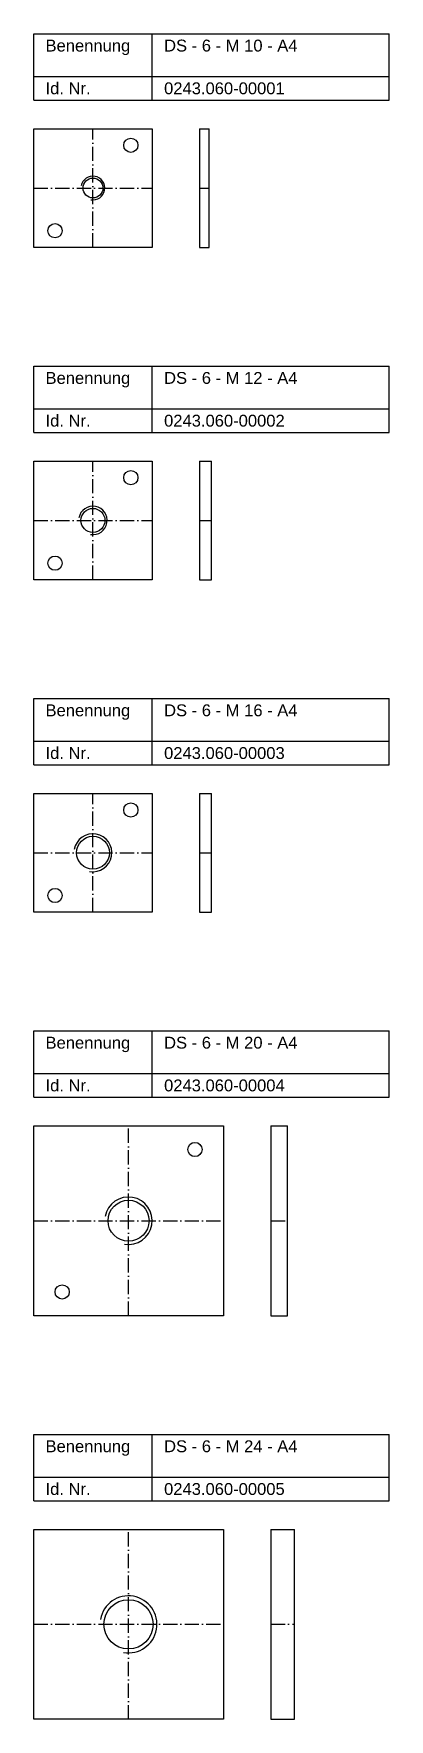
# Model space of a CAD drawing. Header units: millimetres. Extents: x 77 to 227, y 2226 to 2936.
import ezdxf

# ---------------------------------------------------------------- set-up
doc = ezdxf.new("R2010")
doc.units = ezdxf.units.MM
doc.header["$LTSCALE"] = 0.5
doc.linetypes.add('achse', pattern=[18, 12, -3, 0, -3])
doc.layers.add('HALFEN', color=2, linetype='CONTINUOUS')
doc.styles.add('ARIAL50', font='ARIAL.TTF', dxfattribs={"height": 5})

msp = doc.modelspace()

# ---------------------------------------------------------------- linework, layer by layer
at = {"layer": 'HALFEN'}
for p, q in [((77.25, 2936.25), (227.25, 2936.25)), ((77.25, 2908.25), (77.25, 2936.25)), ((127.25, 2908.25), (127.25, 2936.25)), ((227.25, 2908.25), (227.25, 2936.25)), ((77.25, 2918.25), (227.25, 2918.25)), ((77.25, 2908.25), (227.25, 2908.25)), ((77.25, 2896.25), (127.25, 2896.25)), ((77.25, 2846.25), (77.25, 2896.25)), ((127.25, 2896.25), (127.25, 2846.25)), ((147.25, 2896.25), (151.25, 2896.25)), ((147.25, 2896.25), (147.25, 2846.25)), ((151.25, 2846.25), (151.25, 2896.25)), ((127.25, 2846.25), (77.25, 2846.25)), ((147.25, 2846.25), (151.25, 2846.25)), ((77.25, 2796.25), (227.25, 2796.25)), ((77.25, 2768.25), (77.25, 2796.25)), ((127.25, 2768.25), (127.25, 2796.25)), ((227.25, 2768.25), (227.25, 2796.25)), ((77.25, 2778.25), (227.25, 2778.25)), ((77.25, 2768.25), (227.25, 2768.25)), ((77.25, 2706.25), (77.25, 2756.25)), ((77.25, 2756.25), (127.25, 2756.25)), ((127.25, 2756.25), (127.25, 2706.25)), ((147.25, 2756.25), (147.25, 2706.25)), ((147.25, 2756.25), (152.25, 2756.25)), ((152.25, 2706.25), (152.25, 2756.25)), ((127.25, 2706.25), (77.25, 2706.25)), ((147.25, 2706.25), (152.25, 2706.25)), ((77.25, 2656.25), (227.25, 2656.25)), ((77.25, 2628.25), (77.25, 2656.25)), ((127.25, 2628.25), (127.25, 2656.25)), ((227.25, 2628.25), (227.25, 2656.25)), ((77.25, 2638.25), (227.25, 2638.25)), ((77.25, 2628.25), (227.25, 2628.25)), ((77.25, 2616.25), (127.25, 2616.25)), ((77.25, 2566.25), (77.25, 2616.25)), ((127.25, 2616.25), (127.25, 2566.25)), ((147.25, 2616.25), (147.25, 2566.25)), ((147.25, 2616.25), (152.25, 2616.25)), ((152.25, 2566.25), (152.25, 2616.25)), ((127.25, 2566.25), (77.25, 2566.25)), ((147.25, 2566.25), (152.25, 2566.25)), ((77.25, 2516.25), (227.25, 2516.25)), ((77.25, 2488.25), (77.25, 2516.25)), ((127.25, 2488.25), (127.25, 2516.25)), ((227.25, 2488.25), (227.25, 2516.25)), ((77.25, 2498.25), (227.25, 2498.25)), ((77.25, 2488.25), (227.25, 2488.25)), ((77.25, 2476.25), (157.25, 2476.25)), ((77.25, 2396.25), (77.25, 2476.25)), ((157.25, 2476.25), (157.25, 2396.25)), ((177.25, 2476.25), (177.25, 2396.25)), ((177.25, 2476.25), (184.25, 2476.25)), ((184.25, 2396.25), (184.25, 2476.25)), ((157.25, 2396.25), (77.25, 2396.25)), ((177.25, 2396.25), (184.25, 2396.25)), ((77.25, 2346.25), (227.25, 2346.25)), ((77.25, 2318.25), (77.25, 2346.25)), ((127.25, 2318.25), (127.25, 2346.25)), ((227.25, 2318.25), (227.25, 2346.25)), ((77.25, 2328.25), (227.25, 2328.25)), ((77.25, 2318.25), (227.25, 2318.25)), ((77.25, 2306.25), (157.25, 2306.25)), ((77.25, 2226.25), (77.25, 2306.25)), ((157.25, 2306.25), (157.25, 2226.25)), ((177.25, 2306.25), (177.25, 2226.25)), ((177.25, 2306.25), (187.25, 2306.25)), ((187.25, 2226.25), (187.25, 2306.25)), ((157.25, 2226.25), (77.25, 2226.25)), ((177.25, 2226.25), (187.25, 2226.25))]:
    msp.add_line(p, q, dxfattribs=at)
at = {"layer": 'HALFEN', "color": 1, "linetype": 'achse'}
for p, q in [((102.25, 2846.25), (102.25, 2896.25)), ((77.25, 2871.25), (127.25, 2871.25)), ((147.25, 2871.25), (151.25, 2871.25)), ((102.25, 2706.25), (102.25, 2756.25)), ((77.25, 2731.25), (127.25, 2731.25)), ((147.25, 2731.25), (152.25, 2731.25)), ((102.25, 2566.25), (102.25, 2616.25)), ((77.25, 2591.25), (127.25, 2591.25)), ((147.25, 2591.25), (152.25, 2591.25)), ((117.25, 2396.25), (117.25, 2476.25)), ((77.25, 2436.25), (157.25, 2436.25)), ((177.25, 2436.25), (184.25, 2436.25)), ((117.25, 2226.25), (117.25, 2306.25)), ((77.25, 2266.25), (157.25, 2266.25)), ((177.25, 2266.25), (187.25, 2266.25))]:
    msp.add_line(p, q, dxfattribs=at)
at = {"layer": 'HALFEN'}
for centre, radius in [((118.25, 2889.25, 7), 3), ((102.25, 2871.25), 4.19), ((86.25, 2853.25), 3), ((118.25, 2749.25, 7), 3), ((102.25, 2731.25), 5.05), ((86.25, 2713.25), 3), ((118.25, 2609.25, 7), 3), ((102.25, 2591.25), 6.92), ((86.25, 2573.25), 3), ((145.25, 2466.25), 3), ((117.25, 2436.25), 8.65), ((89.25, 2406.25), 3), ((117.25, 2266.25), 10.38)]:
    msp.add_circle(centre, radius, dxfattribs=at)
at = {"layer": 'HALFEN', "color": 1}
for centre, radius in [((102.25, 2871.25), 5), ((102.25, 2731.25), 6), ((102.25, 2591.25), 8), ((117.25, 2436.25), 10), ((117.25, 2266.25), 12)]:
    msp.add_arc(centre, radius, 260, 170, dxfattribs=at)

# ---------------------------------------------------------------- texts
at = {"layer": 'HALFEN', "style": 'ARIAL50'}
for s, p in [('Benennung', (82.25, 2928.75)), ('DS - 6 - M 10 - A4', (132.25, 2928.75)), ('Id. Nr.', (82.25, 2910.75)), ('0243.060-00001', (132.25, 2910.75)), ('Benennung', (82.25, 2788.75)), ('DS - 6 - M 12 - A4', (132.25, 2788.75)), ('Id. Nr.', (82.25, 2770.75)), ('0243.060-00002', (132.25, 2770.75)), ('Benennung', (82.25, 2648.75)), ('DS - 6 - M 16 - A4', (132.25, 2648.75)), ('Id. Nr.', (82.25, 2630.75)), ('0243.060-00003', (132.25, 2630.75)), ('Benennung', (82.25, 2508.75)), ('DS - 6 - M 20 - A4', (132.25, 2508.75)), ('Id. Nr.', (82.25, 2490.75)), ('0243.060-00004', (132.25, 2490.75)), ('Benennung', (82.25, 2338.75)), ('DS - 6 - M 24 - A4', (132.25, 2338.75)), ('Id. Nr.', (82.25, 2320.75)), ('0243.060-00005', (132.25, 2320.75))]:
    msp.add_text(s, height=5, dxfattribs=at).set_placement(p)

doc.saveas('drawing.dxf')
